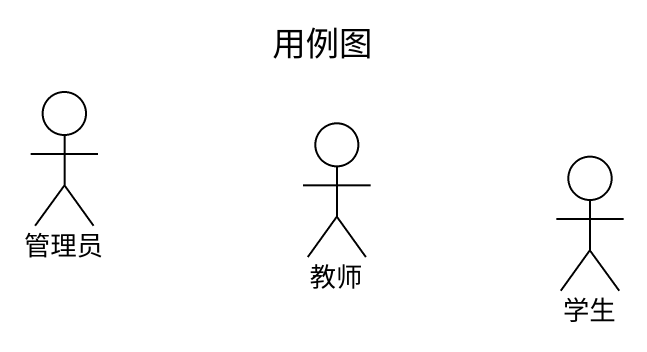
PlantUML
@startuml
title 用例图
actor 管理员
actor 教师
actor 学生
@enduml
